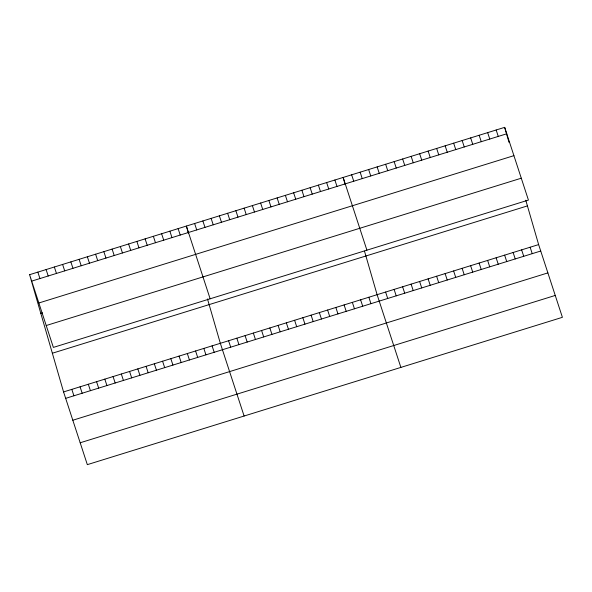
<?xml version="1.0" encoding="UTF-8"?>
<svg xmlns="http://www.w3.org/2000/svg" width="592" height="592" viewBox="0 0 592 592"><rect width="100%" height="100%" fill="white"/><g stroke="black" fill="none" stroke-linecap="round" stroke-linejoin="round"><path stroke-width="0.89" d="M29.6 274.681L504.665 127.354L528.434 200.074L53.369 347.408L29.6 274.681L63.566 391.926L87.335 464.646L562.4 317.319L538.631 244.592L525.77 200.207M31.702 281.111L506.759 133.777M38.85 302.986L513.915 155.659M40.811 313.375L42.461 312.857M46.22 325.526L521.278 178.199M52.355 353.232L527.42 205.905M63.566 391.926L538.631 244.592M65.668 398.349L540.733 251.023M72.816 420.231L547.881 272.897M80.186 442.772L555.252 295.438M496.163 129.988L498.264 136.412M530.129 247.234L532.23 253.657M487.66 132.623L489.762 139.053M521.626 249.868L523.728 256.292M479.157 135.265L481.259 141.688M513.131 252.503L515.225 258.926M470.655 137.899L472.756 144.322M504.628 255.137L506.73 261.568M462.16 140.533L464.254 146.964M496.126 257.779L498.227 264.202M453.657 143.175L455.759 149.598M487.623 260.413L489.725 266.837M445.154 145.81L447.256 152.233M479.12 263.048L481.222 269.478M436.652 148.444L438.753 154.867M470.618 265.682L472.719 272.113M428.149 151.078L430.251 157.509M462.123 268.324L464.224 274.747M419.654 153.72L421.748 160.143M453.62 270.958L455.722 277.382M411.151 156.355L413.253 162.778M445.117 273.593L447.219 280.023M402.649 158.989L404.75 165.412M436.615 276.235L438.716 282.658M394.146 161.623L396.248 168.054M428.112 278.869L430.214 285.292M385.644 164.265L387.745 170.688M419.617 281.503L421.719 287.927M377.148 166.9L379.243 173.323M411.114 284.138L413.216 290.568M368.646 169.534L370.747 175.965M402.612 286.78L404.713 293.203M360.143 172.176L362.245 178.599M394.109 289.414L396.211 295.837M351.641 174.81L353.742 181.233M385.607 292.048L387.708 298.479M366.914 250.164L343.138 177.445L345.203 184.549M400.88 367.41L377.111 294.69L364.487 251.119M334.887 180.005L336.989 186.428M368.86 297.243L370.955 303.674M326.636 182.565L328.738 188.989M360.609 299.804L362.704 306.227M318.385 185.118L320.487 191.549M352.358 302.364L354.453 308.787M310.134 187.679L312.236 194.109M344.107 304.924L346.202 311.348M301.883 190.239L303.985 196.662M335.856 307.477L337.951 313.908M293.632 192.8L295.734 199.223M327.605 310.038L329.7 316.468M285.381 195.36L287.483 201.783M319.354 312.598L321.449 319.021M277.13 197.913L279.232 204.344M311.103 315.159L313.198 321.582M268.879 200.473L270.981 206.904M302.852 317.719L304.947 324.142M260.628 203.034L262.73 209.457M294.601 320.272L296.696 326.703M252.377 205.594L254.479 212.017M286.35 322.832L288.445 329.263M244.126 208.155L246.228 214.578M278.099 325.393L280.194 331.816M235.875 210.708L237.977 217.138M269.848 327.953L271.943 334.376M227.624 213.268L229.726 219.691M261.597 330.514L263.692 336.937M219.373 215.828L221.475 222.252M253.346 333.067L255.441 339.497M211.122 218.389L213.224 224.812M245.088 335.627L247.19 342.058M202.871 220.949L204.973 227.372M236.837 338.187L238.939 344.611M194.62 223.502L196.722 229.933M228.586 340.748L230.688 347.171M210.138 298.79L186.369 226.063L188.426 233.167M244.111 416.028L220.335 343.308L207.481 298.923M178.118 228.623L180.22 235.046M212.084 345.861L214.186 352.292M169.867 231.183L171.969 237.607M203.833 348.422L205.935 354.845M161.616 233.744L163.718 240.167M195.582 350.982L197.684 357.405M153.365 236.297L155.467 242.727M187.331 353.542L189.433 359.966M145.114 238.857L147.216 245.28M179.08 356.103L181.182 362.526M136.863 241.418L138.965 247.841M170.829 358.656L172.931 365.086M128.612 243.978L130.714 250.401M162.578 361.216L164.68 367.639M120.361 246.538L122.463 252.962M154.327 363.777L156.429 370.2M112.11 249.091L114.212 255.522M146.076 366.337L148.178 372.76M103.859 251.652L105.961 258.075M137.825 368.897L139.927 375.321M95.608 254.212L97.71 260.635M129.574 371.45L131.676 377.881M87.357 256.773L89.459 263.196M121.323 374.011L123.425 380.434M79.106 259.333L81.208 265.756M113.072 376.571L115.174 382.994M70.855 261.886L72.957 268.317M104.821 379.132L106.923 385.555M62.604 264.446L64.706 270.87M96.57 381.692L98.672 388.115M54.353 267.007L56.455 273.43M88.319 384.245L90.421 390.676M46.102 269.567L48.204 275.99M80.068 386.805L82.17 393.229M37.851 272.12L39.953 278.551M71.817 389.366L73.919 395.789M504.665 127.354L509.009 142.354"/></g></svg>
